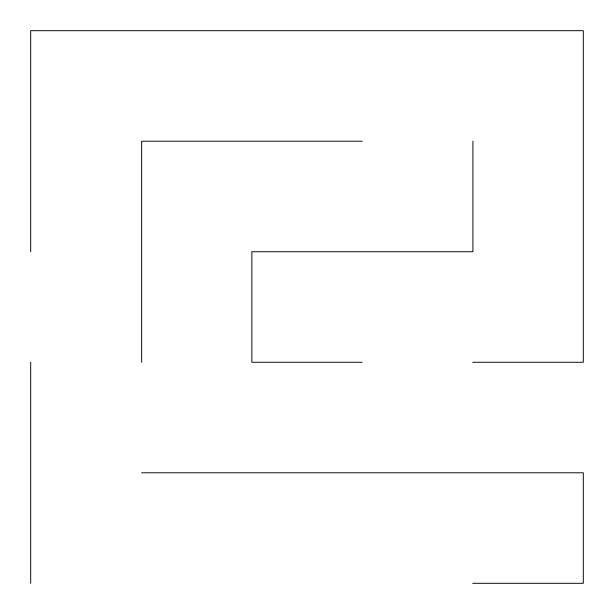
<?xml version="1.0" encoding="UTF-8"?>
<svg xmlns="http://www.w3.org/2000/svg" width="614" height="614" viewBox="0 0 614 614"><rect width="100%" height="100%" fill="white"/><g stroke="black" fill="none" stroke-linecap="round" stroke-linejoin="round"><path stroke-width="0.92" d="M362.214 141.22L141.65 141.22L141.65 362.26M362.176 362.26L251.863 362.26L251.863 251.74L472.903 251.74L472.903 141.22M472.696 362.26L583.3 362.26L583.3 30.7L30.7 30.7L30.7 251.74M141.65 472.78L583.3 472.78L583.3 583.3L472.696 583.3M30.7 362.26L30.7 583.3"/></g></svg>
